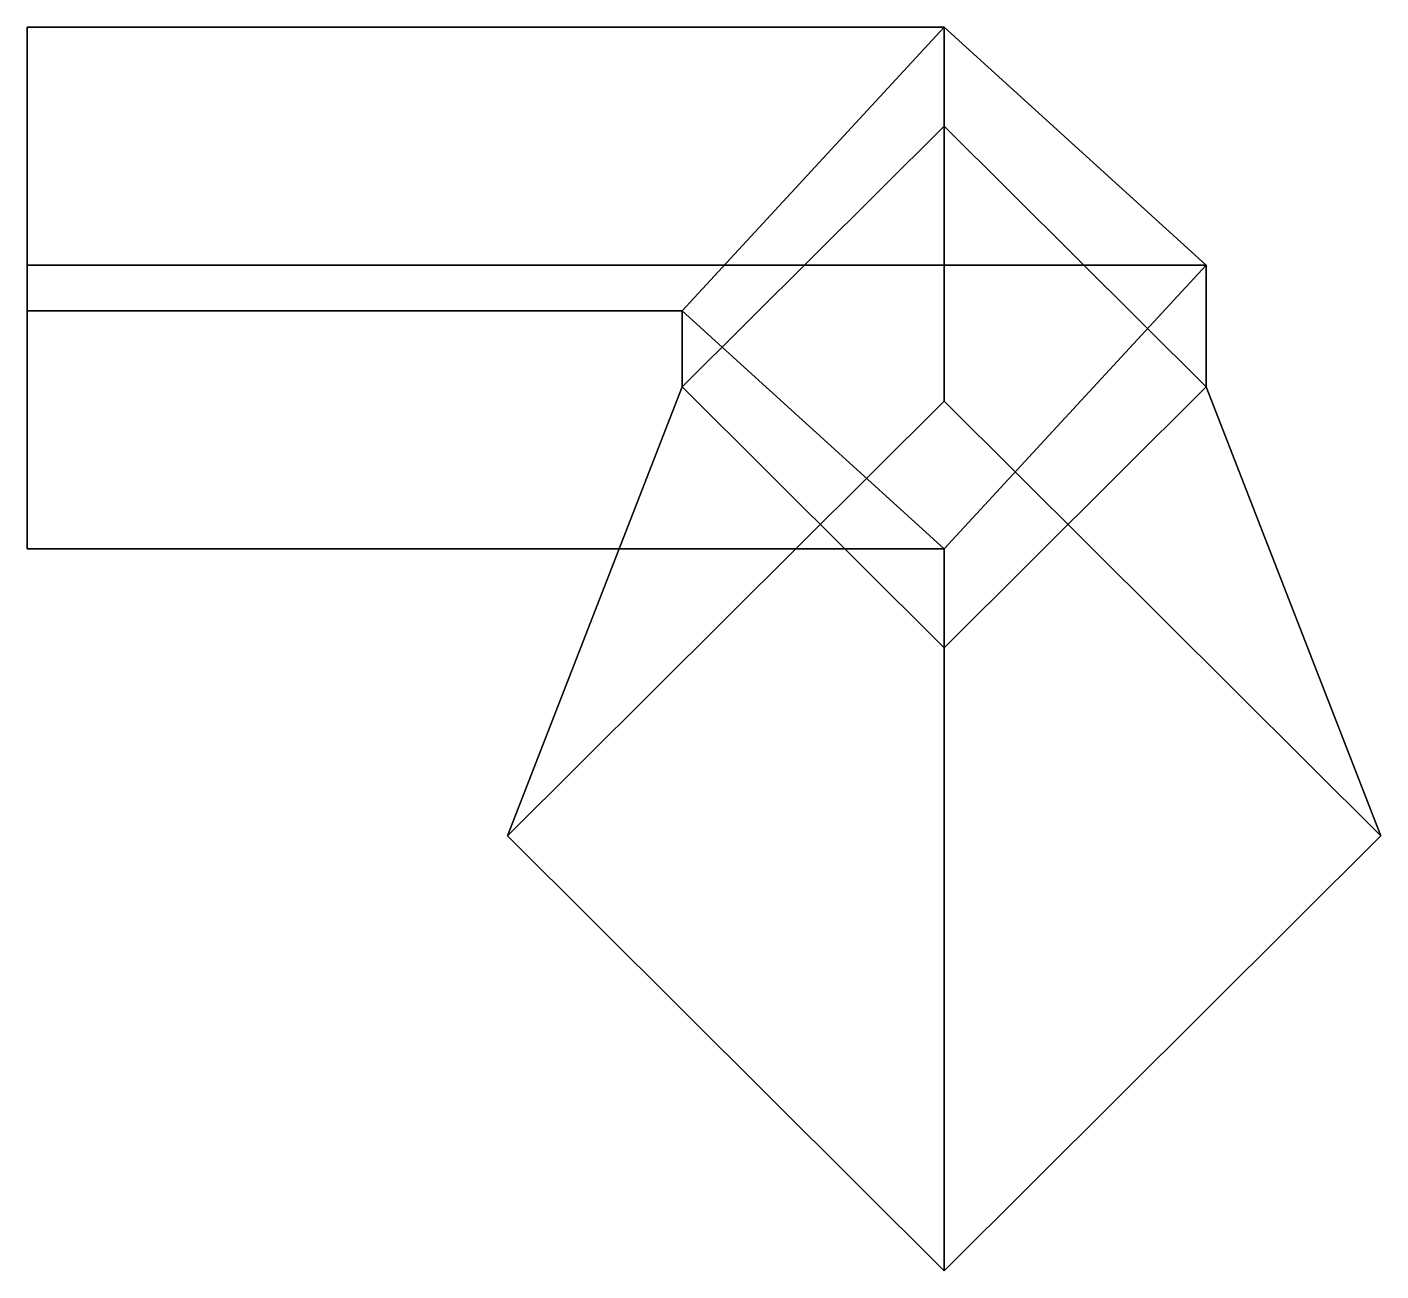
# Model space of a CAD drawing. Extents: x -2.82 to 2.82, y -0.11 to 0.18.
# Drawn here: x -2.82 to -2.51, y -0.1051 to 0.1798 of the extents above.
import ezdxf

# ---------------------------------------------------------------- set-up
doc = ezdxf.new("R2010")
doc.units = 0
doc.layers.add('SHASSIS', color=3, linetype='CONTINUOUS')

msp = doc.modelspace()

# ---------------------------------------------------------------- linework, layer by layer
at = {"layer": 'SHASSIS'}
for points in [[(-2.67, 0.11477, -1.21023), (-2.61, 0.17977, -1.26477), (-2.82, 0.17977, -1.26477), (-2.82, 0.11477, -1.21023)], [(-2.61, 0.17977, -1.26477), (-2.55, 0.12523, -1.32977), (-2.82, 0.12523, -1.32977), (-2.82, 0.17977, -1.26477)], [(-2.61, 0.17977, -1.26477), (-2.67, 0.11477, -1.21023), (-2.67, 0.09734, -1.01099), (-2.61, 0.15711, -1.00576)], [(-2.55, 0.12523, -1.32977), (-2.61, 0.17977, -1.26477), (-2.61, 0.15711, -1.00576), (-2.55, 0.09734, -1.01099)], [(-2.61, 0.15711, -1.00576), (-2.67, 0.09734, -1.01099), (-2.71, -0.0055, 0.16452), (-2.61, 0.09412, 0.17324)], [(-2.55, 0.09734, -1.01099), (-2.61, 0.15711, -1.00576), (-2.61, 0.09412, 0.17324), (-2.51, -0.0055, 0.16452)], [(-2.55, 0.12523, -1.32977), (-2.61, 0.06023, -1.27523), (-2.82, 0.06023, -1.27523), (-2.82, 0.12523, -1.32977)], [(-2.61, 0.06023, -1.27523), (-2.55, 0.12523, -1.32977), (-2.55, 0.09734, -1.01099), (-2.61, 0.03757, -1.01622)], [(-2.61, 0.06023, -1.27523), (-2.67, 0.11477, -1.21023), (-2.82, 0.11477, -1.21023), (-2.82, 0.06023, -1.27523)], [(-2.67, 0.11477, -1.21023), (-2.61, 0.06023, -1.27523), (-2.61, 0.03757, -1.01622), (-2.67, 0.09734, -1.01099)], [(-2.67, 0.09734, -1.01099), (-2.61, 0.03757, -1.01622), (-2.61, -0.10512, 0.1558), (-2.71, -0.0055, 0.16452)], [(-2.61, 0.03757, -1.01622), (-2.55, 0.09734, -1.01099), (-2.51, -0.0055, 0.16452), (-2.61, -0.10512, 0.1558)]]:
    msp.add_3dface(points, dxfattribs=at)

doc.saveas('drawing.dxf')
